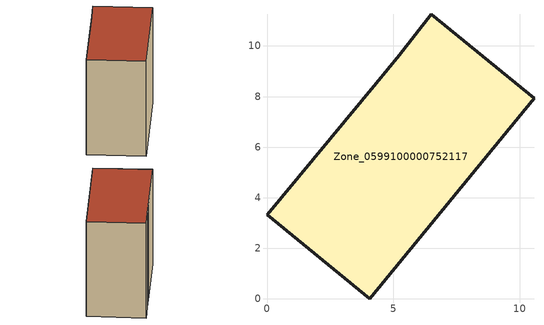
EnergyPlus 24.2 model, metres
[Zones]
Zone_0599100000752117
 floor ground (C_G): 4.31,8.52 5.23,9.64 6.5,11.26 10.56,7.92 4.06,0 0,3.33 z0
 wall outside (C_F): 5.23,9.64 4.31,8.52 0,3.33 4.06,0 10.56,7.92 6.5,11.26 5.23,9.64 z0:9.26
 roof outside (C_R): 4.31,8.52 0,3.33 4.06,0 10.56,7.92 6.5,11.26 5.23,9.64 z9.26
[BUILDING]
Pand.0599100000752117: North Axis=0; Terrain=City; Loads Convergence Tolerance Value=0.04; Temperature Convergence Tolerance Value=0.4; Solar Distribution=FullExterior; Maximum Number of Warmup Days=25; Minimum Number of Warmup Days=1
[Site:Location]
Rotterdam.The.Hague.AP_ZH_NLD Design_Conditions: Latitude=51.96; Longitude=4.45; Time Zone=1; Elevation=-4.5
[SITE:GROUNDTEMPERATURE:BUILDINGSURFACE]
18, 18, 18, 18, 18, 18, 18, 18, 18, 18, 18, 18
[MATERIAL] Thermal Absorptance=0.9; Solar Absorptance=0.7; Visible Absorptance=0.7
Name | Roughness | Thickness | Conductivity | Density | Specific Heat
G.TC.2006-2014 | MediumSmooth | 0.15 | 0.06 | 540 | 1210
F.TC.2006-2014 | Rough | 0.3 | 0.12 | 1920 | 840
R.TC.2006-2014 | MediumRough | 0.2 | 0.08 | 1500 | 1000
[CONSTRUCTION]
C_G: G.TC.2006-2014
C_F: F.TC.2006-2014
C_R: R.TC.2006-2014
[ZONE]
Zone_0599100000752117: Type=1; Multiplier=1; Ceiling Height=Autocalculate; Volume=Autocalculate; Floor Area=autocalculate; Part of Total Floor Area=Yes
[ZONEINFILTRATION:DESIGNFLOWRATE]
Infil_Zone_0599100000752117: Zone or ZoneList or Space or SpaceList=Zone_0599100000752117; Schedule=AlwaysOn; Design Flow Rate Calculation Method=Flow/Area; Flow Rate per Floor Area=0.0015; Constant Term Coefficient=1; Temperature Term Coefficient=0; Velocity Term Coefficient=0; Velocity Squared Term Coefficient=0
[HVACTEMPLATE:ZONE:IDEALLOADSAIRSYSTEM]
Zone_0599100000752117: Maximum Heating Supply Air Temperature=50; Minimum Cooling Supply Air Temperature=13; Maximum Heating Supply Air Humidity Ratio=0.0156; Minimum Cooling Supply Air Humidity Ratio=0.0077; Heating Limit=NoLimit; Cooling Limit=NoLimit; Dehumidification Control Type=ConstantSensibleHeatRatio; Cooling Sensible Heat Ratio=0.7; Dehumidification Setpoint=60; Humidification Control Type=None; Humidification Setpoint=30; Outdoor Air Method=None; Outdoor Air Flow Rate per Person=0.00944; Outdoor Air Flow Rate per Zone Floor Area=0; Outdoor Air Flow Rate per Zone=0; Demand Controlled Ventilation Type=None; Outdoor Air Economizer Type=NoEconomizer; Heat Recovery Type=None; Sensible Heat Recovery Effectiveness=0.7; Latent Heat Recovery Effectiveness=0.65
[ZONECONTROL:THERMOSTAT]
ThermostatControl_Zone_0599100000752117: Zone or ZoneList=Zone_0599100000752117; Control Type Schedule=DualSetpointControlType; Control 1=Thermostat_Zone_0599100000752117; Temperature Difference Between Cutout And Setpoint=0
[THERMOSTATSETPOINT:DUALSETPOINT]
Thermostat_Zone_0599100000752117: Heating Setpoint Temperature Schedule=HeatingSetpoint_Zone_0599100000752117; Cooling Setpoint Temperature Schedule=CoolingSetpoint_Zone_0599100000752117
[SCHEDULE:COMPACT]
HeatingSetpoint_Zone_0599100000752117: Through: 12/31, For: AllDays, Until: 24:00, 21
CoolingSetpoint_Zone_0599100000752117: Through: 12/31, For: AllDays, Until: 24:00, 24
DualSetpointControlType: Through: 12/31, For: AllDays, Until: 24:00, 4
AlwaysOn: Through: 12/31, For: AllDays, Until: 24:00, 1
